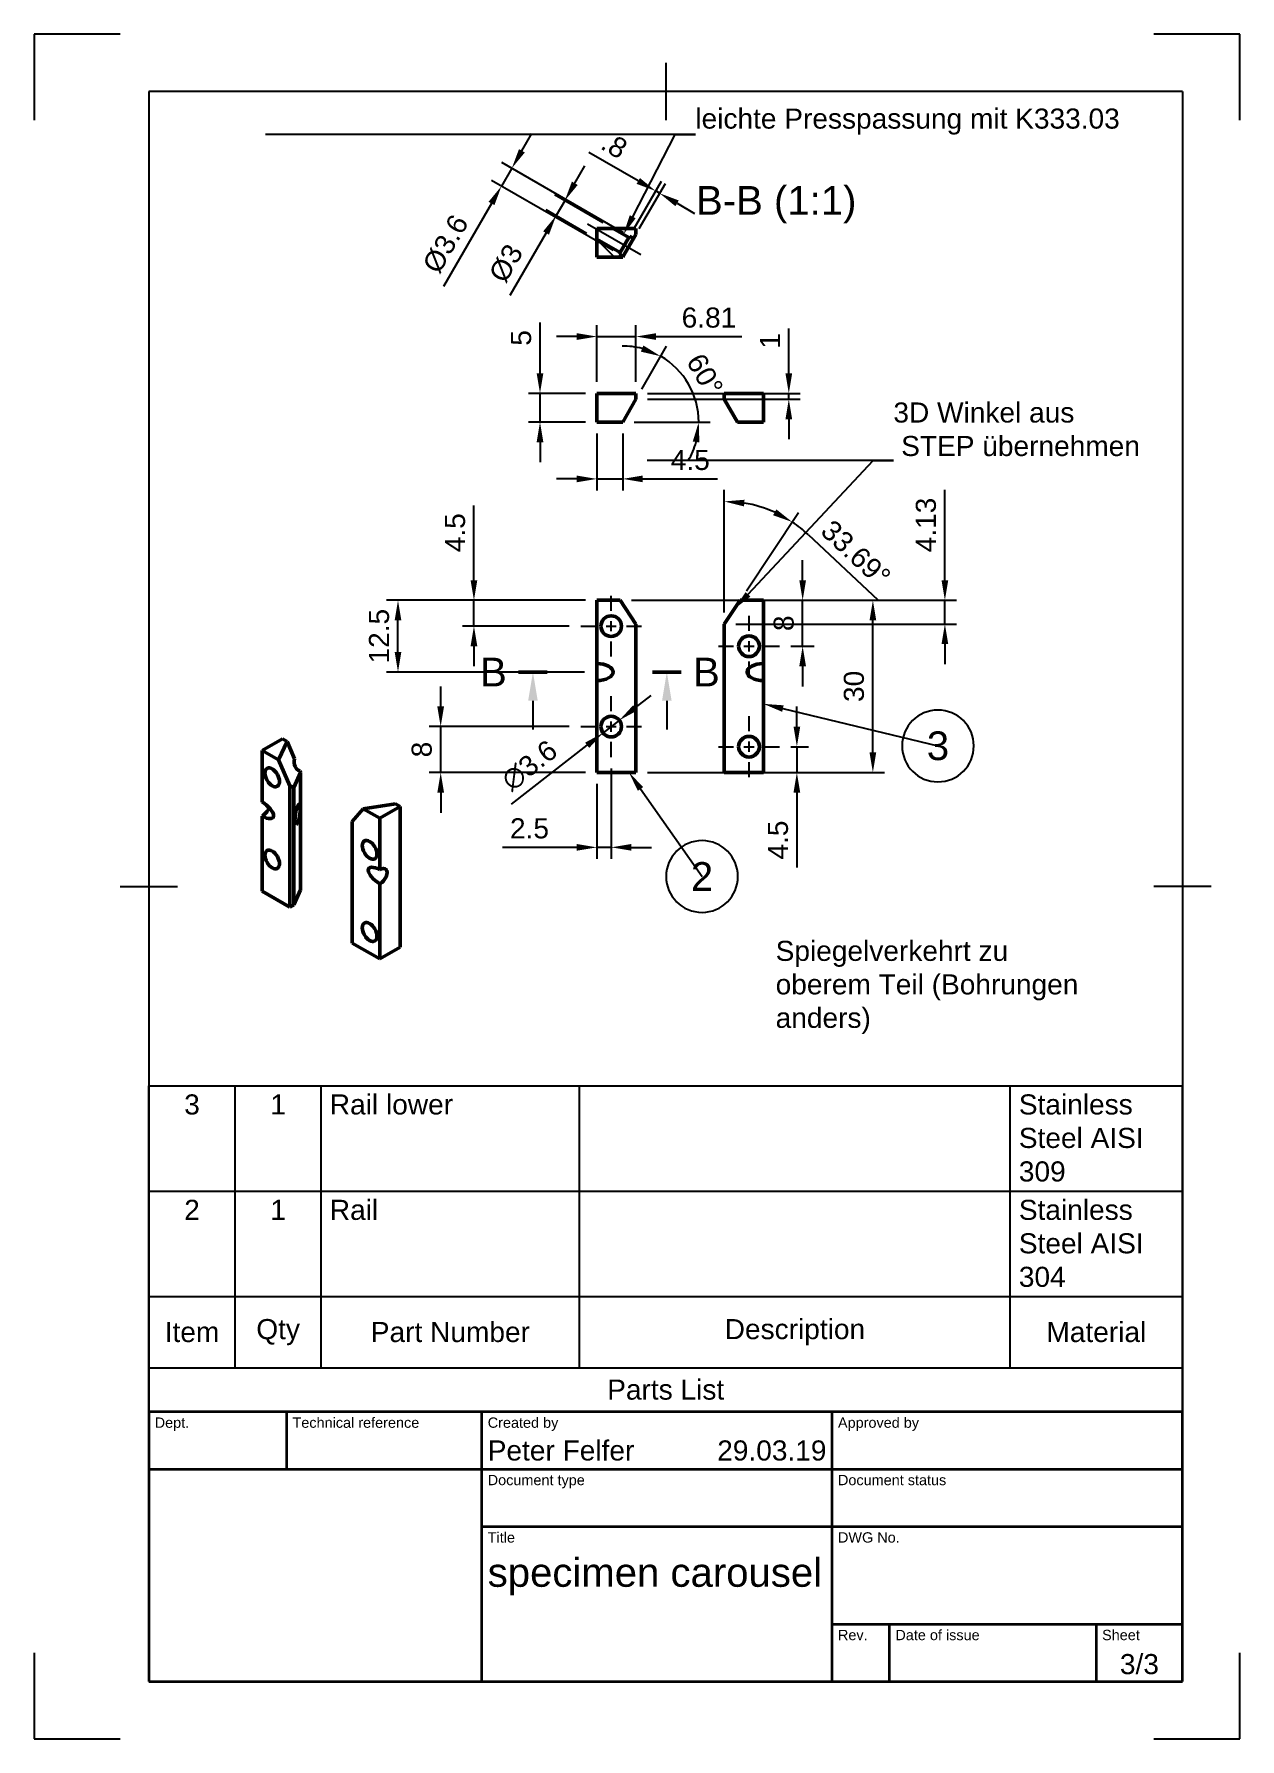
# Model space of a CAD drawing. Header units: millimetres. Extents: x 0 to 210, y 0 to 297.
import ezdxf
from ezdxf import colors
from ezdxf.entities.mleader import LeaderData, LeaderLine
from ezdxf.enums import TextEntityAlignment as Align
from ezdxf.math import Vec2, Vec3

# ---------------------------------------------------------------- set-up
doc = ezdxf.new("R2010")
doc.units = ezdxf.units.MM
doc.header["$LTSCALE"] = 0.75
doc.linetypes.add('CENTER2', pattern=[28.575, 19.05, -3.175, 3.175, -3.175])
for name, color, linetype, lineweight in [('Balloons', 7, 'Continuous', 25), ('Border', 7, 'Continuous', 25), ('FD_Dimensions', 7, 'Continuous', 25), ('Hatching', 7, 'Continuous', 25), ('Leaders', 7, 'Continuous', 25), ('Notes', 7, 'Continuous', 25), ('Parts Lists', 7, 'Continuous', 25), ('Section Lines', 7, 'Continuous', 25), ('Smart Centers', 7, 'CENTER2', 25), ('TitleBlock', 7, 'Continuous', 35), ('View Labels', 7, 'Continuous', 25), ('Visible', 7, 'Continuous', 50)]:
    doc.layers.add(name, color=color, linetype=linetype, lineweight=lineweight)
doc.styles.add('FusionTitle', font='')
doc.styles.get("Standard").update_dxf_attribs({"font": 'arial.ttf'})
doc.styles.get('FusionTitle').set_extended_font_data('Arial Unicode MS')
doc.dimstyles.new('Dim-ISO-25', dxfattribs={"dimtxt": 3.5, "dimasz": 3.5, "dimexe": 2, "dimexo": 2, "dimgap": 1.5, "dimtad": 1, "dimzin": 12, "dimdsep": 46, "dimtxsty": 'Standard', "dimcen": 0, "dimazin": 3, "dimtp": 0.1, "dimtm": 0.1, "dimtfac": 0.714, "dimtmove": 0, "dimatfit": 3, "dimfxl": 1, "dimtzin": 12, "dimarcsym": 0})

# ---------------------------------------------------------------- blocks, each defined once
blk = doc.blocks.new('ISO_TITLEBLOCK')
at = {"layer": 'TitleBlock'}
for p, q in [((0, 47), (-180, 47)), ((-180, 47), (-180, 0)), ((-156, 37), (-156, 47)), ((-122, 0), (-122, 47)), ((-61, 0), (-61, 47)), ((0, 0), (0, 47)), ((-180, 37), (0, 37)), ((-122, 27), (0, 27)), ((-61, 10), (0, 10)), ((-51, 0), (-51, 10)), ((-15, 0), (-15, 10)), ((-180, 0), (0, 0))]:
    blk.add_line(p, q, dxfattribs=at)
at = {"layer": 'TitleBlock', "style": 'FusionTitle'}
for s, p in [('Dept.', (-179, 46)), ('Technical reference', (-155, 46)), ('Created by', (-121, 46)), ('Approved by', (-60, 46)), ('Document type', (-121, 36)), ('Document status', (-60, 36)), ('Title', (-121, 26)), ('DWG No.', (-60, 26)), ('Rev.', (-60, 9)), ('Date of issue', (-50, 9)), ('Sheet', (-14, 9))]:
    blk.add_text(s, height=1.8, dxfattribs=at).set_placement(p, align=Align.TOP_LEFT)
for tag, p, height in [('DEPT', (-179, 38.5), 3.5), ('TECHNICAL_REFERENCE', (-155, 38.5), 3.5), ('CREATED_BY', (-121, 38.5), 3.5), ('APPROVED_BY', (-60, 38.5), 3.5), ('DOCUMENT_TYPE', (-121, 28.5), 3.5), ('DOCUMENT_STATUS', (-60, 28.5), 3.5), ('TITLE_1', (-121, 16.5), 5), ('TITLE_2', (-121, 9), 5), ('TITLE_3', (-121, 1.5), 5), ('DATE_OF_ISSUE', (-50, 1.5), 3.5)]:
    blk.add_attdef(tag, p, '', height=height, dxfattribs=at)
for tag, p in [('CREATED_DATE', (-62, 38.5)), ('APPROVED_DATE', (-1, 38.5))]:
    blk.add_attdef(tag, text='', height=3.5, dxfattribs=at).set_placement(p, align=Align.RIGHT)
for tag, height, p in [('DRAWING_NUMBER', 5, (-30.5, 16.6)), ('REV', 3.5, (-56, 3.1)), ('SHEET', 3.5, (-7.5, 3.1))]:
    blk.add_attdef(tag, text='', height=height, dxfattribs=at).set_placement(p, align=Align.MIDDLE)
blk = doc.blocks.new('ISO_A4(P)_SHEET')
at = {"layer": 'Border'}
for p, q in [((15, 297), (0, 297)), ((0, 297), (0, 282)), ((210, 297), (195, 297)), ((210, 282), (210, 297)), ((110, 292), (110, 282)), ((200, 287), (20, 287)), ((20, 287), (20, 10)), ((200, 287), (200, 10)), ((15, 148.5), (25, 148.5)), ((205, 148.5), (195, 148.5)), ((0, 15), (0, 0)), ((210, 0), (210, 15)), ((20, 10), (200, 10)), ((0, 0), (15, 0)), ((195, 0), (210, 0))]:
    blk.add_line(p, q, dxfattribs=at)
blk = doc.blocks.new('*U7')
at = {"layer": 'Smart Centers', "color": 0, "ltscale": 0.75, "transparency": 16777216}
for p, q in [((0, 2.678906), (0, 5.3)), ((-5.3, 0), (-2.678906, 0)), ((2.678906, 0), (5.3, 0)), ((0, -5.3), (0, -2.678906))]:
    blk.add_line(p, q, dxfattribs=at)
at = {"layer": 'Smart Centers', "color": 0, "linetype": 'Continuous', "ltscale": 0.75, "transparency": 16777216}
for p, q in [((-0.892969, 0), (0.892969, 0)), ((0, -0.892969), (0, 0.892969))]:
    blk.add_line(p, q, dxfattribs=at)
blk = doc.blocks.new('*U8')
at = {"layer": 'Smart Centers', "color": 0, "ltscale": 0.75, "transparency": 16777216}
for p, q in [((0, 2.678906), (0, 5.3)), ((-5.3, 0), (-2.678906, 0)), ((2.678906, 0), (5.3, 0)), ((0, -5.3), (0, -2.678906))]:
    blk.add_line(p, q, dxfattribs=at)
at = {"layer": 'Smart Centers', "color": 0, "linetype": 'Continuous', "ltscale": 0.75, "transparency": 16777216}
for p, q in [((-0.892969, 0), (0.892969, 0)), ((0, -0.892969), (0, 0.892969))]:
    blk.add_line(p, q, dxfattribs=at)
blk = doc.blocks.new('*D35')
at = {"layer": 'Defpoints', "color": 0, "transparency": 16777216}
for p in [(99.08572, 175.253946), (101.926626, 177.465111)]:
    blk.add_point(p, dxfattribs=at)
at = {"layer": 'FD_Dimensions', "lineweight": -2, "transparency": 16777216}
for p, q in [((104.688619, 179.614854), (107.450611, 181.764598)), ((101.926626, 177.465111), (99.08572, 175.253946)), ((83.16268, 162.860553), (96.323727, 173.104202))]:
    blk.add_line(p, q, dxfattribs=at)
at = {"layer": 'FD_Dimensions', "transparency": 16777216}
for points in [[(104.330328, 180.075186), (105.046909, 179.154522), (101.926626, 177.465111)], [(95.965437, 173.564534), (96.682018, 172.64387), (99.08572, 175.253946)]]:
    blk.add_solid(points, dxfattribs=at)
at = {"layer": 'FD_Dimensions', "color": 0, "transparency": 16777216, "insert": (86.283165, 169.578661), "char_height": 3.5, "attachment_point": 5, "rotation": 37.89468735}
blk.add_mtext('∅3.6', dxfattribs=at)
blk = doc.blocks.new('*D36')
at = {"layer": 'Defpoints', "color": 0, "transparency": 16777216}
for p in [(88.106678, 234.408077), (98.006173, 234.408077), (98.006173, 229.408077)]:
    blk.add_point(p, dxfattribs=at)
at = {"layer": 'FD_Dimensions', "lineweight": -2, "transparency": 16777216}
for p, q in [((88.106678, 237.908077), (88.106678, 246.728677)), ((96.006173, 234.408077), (86.106678, 234.408077)), ((88.106678, 229.408077), (88.106678, 234.408077)), ((96.006173, 229.408077), (86.106678, 229.408077)), ((88.106678, 225.908077), (88.106678, 222.408077))]:
    blk.add_line(p, q, dxfattribs=at)
at = {"layer": 'FD_Dimensions', "transparency": 16777216}
for points in [[(87.523345, 237.908077), (88.690011, 237.908077), (88.106678, 234.408077)], [(87.523345, 225.908077), (88.690011, 225.908077), (88.106678, 229.408077)]]:
    blk.add_solid(points, dxfattribs=at)
at = {"layer": 'FD_Dimensions', "color": 0, "transparency": 16777216, "insert": (84.826835, 244.068377), "char_height": 3.5, "attachment_point": 5, "rotation": 90}
blk.add_mtext('5', dxfattribs=at)
blk = doc.blocks.new('*D37')
at = {"layer": 'Defpoints', "color": 0, "transparency": 16777216}
for p in [(104.815574, 244.307572), (98.006173, 234.408077), (104.815574, 234.408077)]:
    blk.add_point(p, dxfattribs=at)
at = {"layer": 'FD_Dimensions', "lineweight": -2, "transparency": 16777216}
for p, q in [((94.506173, 244.307572), (91.006173, 244.307572)), ((98.006173, 236.408077), (98.006173, 246.307572)), ((98.006173, 244.307572), (104.815574, 244.307572)), ((104.815574, 236.408077), (104.815574, 246.307572)), ((108.315574, 244.307572), (123.250431, 244.307572))]:
    blk.add_line(p, q, dxfattribs=at)
at = {"layer": 'FD_Dimensions', "transparency": 16777216}
for points in [[(94.506173, 244.890905), (94.506173, 243.724239), (98.006173, 244.307572)], [(108.315574, 244.890905), (108.315574, 243.724239), (104.815574, 244.307572)]]:
    blk.add_solid(points, dxfattribs=at)
at = {"layer": 'FD_Dimensions', "color": 0, "transparency": 16777216, "insert": (117.533002, 247.594577), "char_height": 3.5, "attachment_point": 5}
blk.add_mtext('6.81', dxfattribs=at)
blk = doc.blocks.new('*D38')
at = {"layer": 'Defpoints', "color": 0, "transparency": 16777216}
for p in [(104.815574, 233.408077), (114.951752, 233.937897), (98.006173, 229.408077), (102.506173, 229.408077), (102.506173, 229.408077)]:
    blk.add_point(p, dxfattribs=at)
at = {"layer": 'FD_Dimensions', "lineweight": -2, "transparency": 16777216}
for p, q in [((105.815574, 235.140128), (110.128327, 242.610035)), ((104.506173, 229.408077), (117.750482, 229.408077))]:
    blk.add_line(p, q, dxfattribs=at)
for start, end in [(75.185646, 90.371292), (360, 60), (329.628708, 344.814354)]:
    blk.add_arc((102.506173, 229.408077), 13.244309, start, end, dxfattribs=at)
at = {"layer": 'FD_Dimensions', "transparency": 16777216}
for points in [[(106.114942, 242.751427), (105.670225, 241.672846), (109.128327, 240.877985)], [(114.7098, 226.015842), (115.866238, 225.861687), (115.750482, 229.408077)]]:
    blk.add_solid(points, dxfattribs=at)
at = {"layer": 'FD_Dimensions', "color": 0, "transparency": 16777216, "insert": (116.822711, 237.673734), "char_height": 3.5, "attachment_point": 5, "rotation": 300.00001157}
blk.add_mtext('60°', dxfattribs=at)
blk = doc.blocks.new('*D39')
at = {"layer": 'Defpoints', "color": 0, "transparency": 16777216}
for p in [(98.006173, 229.408077), (102.506173, 229.408077), (102.506173, 219.508582)]:
    blk.add_point(p, dxfattribs=at)
at = {"layer": 'FD_Dimensions', "lineweight": -2, "transparency": 16777216}
for p, q in [((98.006173, 227.408077), (98.006173, 217.508582)), ((102.506173, 227.408077), (102.506173, 217.508582)), ((94.506173, 219.508582), (91.006173, 219.508582)), ((98.006173, 219.508582), (102.506173, 219.508582)), ((106.006173, 219.508582), (119.045395, 219.508582))]:
    blk.add_line(p, q, dxfattribs=at)
at = {"layer": 'FD_Dimensions', "transparency": 16777216}
for points in [[(94.506173, 220.091915), (94.506173, 218.925249), (98.006173, 219.508582)], [(106.006173, 220.091915), (106.006173, 218.925249), (102.506173, 219.508582)]]:
    blk.add_solid(points, dxfattribs=at)
at = {"layer": 'FD_Dimensions', "color": 0, "transparency": 16777216, "insert": (114.275784, 222.788425), "char_height": 3.5, "attachment_point": 5}
blk.add_mtext('4.5', dxfattribs=at)
blk = doc.blocks.new('*D40')
at = {"layer": 'Defpoints', "color": 0, "transparency": 16777216}
for p in [(104.815574, 234.408077), (104.815574, 233.408077), (131.437476, 234.408077)]:
    blk.add_point(p, dxfattribs=at)
at = {"layer": 'FD_Dimensions', "lineweight": -2, "transparency": 16777216}
for p, q in [((131.437476, 237.908077), (131.437476, 245.697299)), ((106.815574, 234.408077), (133.437476, 234.408077)), ((106.815574, 233.408077), (133.437476, 233.408077)), ((131.437476, 233.408077), (131.437476, 234.408077)), ((131.437476, 229.908077), (131.437476, 226.408077))]:
    blk.add_line(p, q, dxfattribs=at)
at = {"layer": 'FD_Dimensions', "transparency": 16777216}
for points in [[(130.854143, 237.908077), (132.02081, 237.908077), (131.437476, 234.408077)], [(130.854143, 229.908077), (132.02081, 229.908077), (131.437476, 233.408077)]]:
    blk.add_solid(points, dxfattribs=at)
at = {"layer": 'FD_Dimensions', "color": 0, "transparency": 16777216, "insert": (128.180314, 243.552688), "char_height": 3.5, "attachment_point": 5, "rotation": 90}
blk.add_mtext('1', dxfattribs=at)
blk = doc.blocks.new('*D41')
at = {"layer": 'Defpoints', "color": 0, "transparency": 16777216}
for p in [(102.059591, 198.359528), (146.080009, 198.359528), (104.815574, 168.359528)]:
    blk.add_point(p, dxfattribs=at)
at = {"layer": 'FD_Dimensions', "color": 0, "lineweight": -2, "transparency": 16777216}
for p, q in [((104.059591, 198.359528), (148.080009, 198.359528)), ((146.080009, 171.859528), (146.080009, 194.859528)), ((106.815574, 168.359528), (148.080009, 168.359528))]:
    blk.add_line(p, q, dxfattribs=at)
at = {"layer": 'FD_Dimensions', "color": 0, "transparency": 16777216}
for points in [[(145.496675, 194.859528), (146.663342, 194.859528), (146.080009, 198.359528)], [(145.496675, 171.859528), (146.663342, 171.859528), (146.080009, 168.359528)]]:
    blk.add_solid(points, dxfattribs=at)
at = {"layer": 'FD_Dimensions', "color": 0, "transparency": 16777216, "insert": (142.791809, 183.359528), "char_height": 3.5, "attachment_point": 5, "rotation": 90}
blk.add_mtext('30', dxfattribs=at)
blk = doc.blocks.new('*D42')
at = {"layer": 'Defpoints', "color": 0, "transparency": 16777216}
for p in [(100.506173, 171.059528), (98.006173, 168.359528), (98.006173, 155.322556)]:
    blk.add_point(p, dxfattribs=at)
at = {"layer": 'FD_Dimensions', "lineweight": -2, "transparency": 16777216}
for p, q in [((98.006173, 166.359528), (98.006173, 153.322556)), ((100.506173, 169.059528), (100.506173, 153.322556)), ((94.506173, 155.322556), (81.548124, 155.322556)), ((100.506173, 155.322556), (98.006173, 155.322556)), ((104.006173, 155.322556), (107.506173, 155.322556))]:
    blk.add_line(p, q, dxfattribs=at)
at = {"layer": 'FD_Dimensions', "transparency": 16777216}
for points in [[(94.506173, 155.905889), (94.506173, 154.739222), (98.006173, 155.322556)], [(104.006173, 155.905889), (104.006173, 154.739222), (100.506173, 155.322556)]]:
    blk.add_solid(points, dxfattribs=at)
at = {"layer": 'FD_Dimensions', "color": 0, "transparency": 16777216, "insert": (86.277148, 158.609561), "char_height": 3.5, "attachment_point": 5}
blk.add_mtext('2.5', dxfattribs=at)
blk = doc.blocks.new('*D43')
at = {"layer": 'Defpoints', "color": 0, "transparency": 16777216}
for p in [(63.373394, 198.359528), (98.006173, 198.359528), (97.845919, 185.859528)]:
    blk.add_point(p, dxfattribs=at)
at = {"layer": 'FD_Dimensions', "color": 0, "lineweight": -2, "transparency": 16777216}
for p, q in [((96.006173, 198.359528), (61.373394, 198.359528)), ((63.373394, 189.359528), (63.373394, 194.859528)), ((95.845919, 185.859528), (61.373394, 185.859528))]:
    blk.add_line(p, q, dxfattribs=at)
at = {"layer": 'FD_Dimensions', "color": 0, "transparency": 16777216}
for points in [[(62.790061, 194.859528), (63.956727, 194.859528), (63.373394, 198.359528)], [(62.790061, 189.359528), (63.956727, 189.359528), (63.373394, 185.859528)]]:
    blk.add_solid(points, dxfattribs=at)
at = {"layer": 'FD_Dimensions', "color": 0, "transparency": 16777216, "insert": (60.086388, 192.109528), "char_height": 3.5, "attachment_point": 5, "rotation": 90}
blk.add_mtext('12.5', dxfattribs=at)
blk = doc.blocks.new('*D44')
at = {"layer": 'Defpoints', "color": 0, "transparency": 16777216}
for p in [(90.915541, 265.379878), (100.845919, 263.110673), (98.006173, 261.2861)]:
    blk.add_point(p, dxfattribs=at)
at = {"layer": 'FD_Dimensions', "lineweight": -2, "transparency": 16777216}
for p, q in [((94.165541, 271.009043), (95.915541, 274.040132)), ((99.113868, 264.110673), (90.68349, 268.977955)), ((92.415541, 267.977955), (90.915541, 265.379878)), ((96.274122, 262.2861), (89.18349, 266.379878)), ((89.165541, 262.348789), (82.864381, 251.434861))]:
    blk.add_line(p, q, dxfattribs=at)
at = {"layer": 'FD_Dimensions', "transparency": 16777216}
for points in [[(93.660359, 271.30071), (94.670722, 270.717377), (92.415541, 267.977955)], [(88.660359, 262.640456), (89.670722, 262.057123), (90.915541, 265.379878)]]:
    blk.add_solid(points, dxfattribs=at)
at = {"layer": 'FD_Dimensions', "color": 0, "transparency": 16777216, "insert": (82.208559, 257.068726), "char_height": 3.5, "attachment_point": 5, "rotation": 59.99998843}
blk.add_mtext('%%C3', dxfattribs=at)
blk = doc.blocks.new('*U19')
at = {"layer": 'Smart Centers', "color": 0, "ltscale": 0.75, "transparency": 16777216}
blk.add_line((-4.724742, 2.727831), (4.724742, -2.727831), dxfattribs=at)
blk = doc.blocks.new('*D45')
at = {"layer": 'Defpoints', "color": 0, "transparency": 16777216}
for p in [(81.406974, 270.523242), (104.406173, 261.40157), (102.606173, 258.283878)]:
    blk.add_point(p, dxfattribs=at)
at = {"layer": 'FD_Dimensions', "lineweight": -2, "transparency": 16777216}
for p, q in [((84.956974, 276.672022), (86.706974, 279.703111)), ((83.206974, 273.640933), (81.406974, 270.523242)), ((102.674122, 262.40157), (81.474924, 274.640933)), ((100.874122, 259.283878), (79.674924, 271.523242)), ((79.656974, 267.492153), (71.318127, 253.048846))]:
    blk.add_line(p, q, dxfattribs=at)
at = {"layer": 'FD_Dimensions', "transparency": 16777216}
for points in [[(84.451793, 276.963689), (85.462156, 276.380355), (83.206974, 273.640933)], [(79.151793, 267.783819), (80.162156, 267.200486), (81.406974, 270.523242)]]:
    blk.add_solid(points, dxfattribs=at)
at = {"layer": 'FD_Dimensions', "color": 0, "transparency": 16777216, "insert": (71.681149, 260.4474), "char_height": 3.5, "attachment_point": 5, "rotation": 59.99998843}
blk.add_mtext('%%C3.6', dxfattribs=at)
blk = doc.blocks.new('*D46')
at = {"layer": 'Defpoints', "color": 0, "transparency": 16777216}
for p in [(108.254397, 269.666889), (103.563353, 261.541762), (104.406173, 261.40157)]:
    blk.add_point(p, dxfattribs=at)
at = {"layer": 'FD_Dimensions', "lineweight": -2, "transparency": 16777216}
for p, q in [((105.223308, 271.416889), (96.633352, 276.376303)), ((104.563353, 263.273813), (109.254397, 271.39894)), ((105.406173, 263.133621), (109.947217, 270.99894)), ((108.947217, 269.266889), (108.254397, 269.666889)), ((111.978306, 267.516889), (115.009395, 265.766889))]:
    blk.add_line(p, q, dxfattribs=at)
at = {"layer": 'FD_Dimensions', "transparency": 16777216}
for points in [[(105.514975, 271.922071), (104.931641, 270.911708), (108.254397, 269.666889)], [(112.269973, 268.022071), (111.68664, 267.011708), (108.947217, 269.266889)]]:
    blk.add_solid(points, dxfattribs=at)
at = {"layer": 'FD_Dimensions', "color": 0, "transparency": 16777216, "insert": (101.056288, 277.618226), "char_height": 3.5, "attachment_point": 5, "rotation": 329.99998843}
blk.add_mtext('.8', dxfattribs=at)
blk = doc.blocks.new('*U22')
at = {"layer": 'Smart Centers', "color": 0, "ltscale": 0.75, "transparency": 16777216}
for p, q in [((0, 2.678906), (0, 5.3)), ((-5.3, 0), (-2.678906, 0)), ((2.678906, 0), (5.3, 0)), ((0, -5.3), (0, -2.678906))]:
    blk.add_line(p, q, dxfattribs=at)
at = {"layer": 'Smart Centers', "color": 0, "linetype": 'Continuous', "ltscale": 0.75, "transparency": 16777216}
for p, q in [((-0.892969, 0), (0.892969, 0)), ((0, -0.892969), (0, 0.892969))]:
    blk.add_line(p, q, dxfattribs=at)
blk = doc.blocks.new('*U23')
at = {"layer": 'Smart Centers', "color": 0, "ltscale": 0.75, "transparency": 16777216}
for p, q in [((0, 2.678906), (0, 5.3)), ((-5.3, 0), (-2.678906, 0)), ((2.678906, 0), (5.3, 0)), ((0, -5.3), (0, -2.678906))]:
    blk.add_line(p, q, dxfattribs=at)
at = {"layer": 'Smart Centers', "color": 0, "linetype": 'Continuous', "ltscale": 0.75, "transparency": 16777216}
for p, q in [((-0.892969, 0), (0.892969, 0)), ((0, -0.892969), (0, 0.892969))]:
    blk.add_line(p, q, dxfattribs=at)
blk = doc.blocks.new('*D47')
at = {"layer": 'Defpoints', "color": 0, "transparency": 16777216}
for p in [(129.806173, 172.859528), (127.006173, 168.359528), (132.842451, 168.359528)]:
    blk.add_point(p, dxfattribs=at)
at = {"layer": 'FD_Dimensions', "lineweight": -2, "transparency": 16777216}
for p, q in [((132.842451, 176.359528), (132.842451, 179.859528)), ((131.806173, 172.859528), (134.842451, 172.859528)), ((132.842451, 172.859528), (132.842451, 168.359528)), ((129.006173, 168.359528), (134.842451, 168.359528)), ((132.842451, 164.859528), (132.842451, 151.820306))]:
    blk.add_line(p, q, dxfattribs=at)
at = {"layer": 'FD_Dimensions', "transparency": 16777216}
for points in [[(132.259118, 176.359528), (133.425785, 176.359528), (132.842451, 172.859528)], [(132.259118, 164.859528), (133.425785, 164.859528), (132.842451, 168.359528)]]:
    blk.add_solid(points, dxfattribs=at)
at = {"layer": 'FD_Dimensions', "color": 0, "transparency": 16777216, "insert": (129.562608, 156.589917), "char_height": 3.5, "attachment_point": 5, "rotation": 90}
blk.add_mtext('4.5', dxfattribs=at)
blk = doc.blocks.new('*D48')
at = {"layer": 'Defpoints', "color": 0, "transparency": 16777216}
for p in [(127.006173, 198.359528), (133.850873, 198.359528), (129.806173, 190.359528)]:
    blk.add_point(p, dxfattribs=at)
at = {"layer": 'FD_Dimensions', "lineweight": -2, "transparency": 16777216}
for p, q in [((133.850873, 201.859528), (133.850873, 205.359528)), ((129.006173, 198.359528), (135.850873, 198.359528)), ((133.850873, 190.359528), (133.850873, 198.359528)), ((131.806173, 190.359528), (135.850873, 190.359528)), ((133.850873, 186.859528), (133.850873, 183.359528))]:
    blk.add_line(p, q, dxfattribs=at)
at = {"layer": 'FD_Dimensions', "transparency": 16777216}
for points in [[(133.26754, 201.859528), (134.434207, 201.859528), (133.850873, 198.359528)], [(133.26754, 186.859528), (134.434207, 186.859528), (133.850873, 190.359528)]]:
    blk.add_solid(points, dxfattribs=at)
at = {"layer": 'FD_Dimensions', "color": 0, "transparency": 16777216, "insert": (130.563868, 194.359528), "char_height": 3.5, "attachment_point": 5, "rotation": 90}
blk.add_mtext('8', dxfattribs=at)
blk = doc.blocks.new('*D49')
at = {"layer": 'Defpoints', "color": 0, "transparency": 16777216}
for p in [(70.807688, 176.359528), (95.206173, 176.359528), (98.006173, 168.359528)]:
    blk.add_point(p, dxfattribs=at)
at = {"layer": 'FD_Dimensions', "lineweight": -2, "transparency": 16777216}
for p, q in [((70.807688, 179.859528), (70.807688, 183.359528)), ((93.206173, 176.359528), (68.807688, 176.359528)), ((70.807688, 168.359528), (70.807688, 176.359528)), ((96.006173, 168.359528), (68.807688, 168.359528)), ((70.807688, 164.859528), (70.807688, 161.359528))]:
    blk.add_line(p, q, dxfattribs=at)
at = {"layer": 'FD_Dimensions', "transparency": 16777216}
for points in [[(70.224355, 179.859528), (71.391022, 179.859528), (70.807688, 176.359528)], [(70.224355, 164.859528), (71.391022, 164.859528), (70.807688, 168.359528)]]:
    blk.add_solid(points, dxfattribs=at)
at = {"layer": 'FD_Dimensions', "color": 0, "transparency": 16777216, "insert": (67.520683, 172.359528), "char_height": 3.5, "attachment_point": 5, "rotation": 90}
blk.add_mtext('8', dxfattribs=at)
blk = doc.blocks.new('*D50')
at = {"layer": 'Defpoints', "color": 0, "transparency": 16777216}
for p in [(76.602704, 198.359528), (98.006173, 198.359528), (95.206173, 193.859528)]:
    blk.add_point(p, dxfattribs=at)
at = {"layer": 'FD_Dimensions', "lineweight": -2, "transparency": 16777216}
for p, q in [((76.602704, 201.859528), (76.602704, 214.89875)), ((96.006173, 198.359528), (74.602704, 198.359528)), ((76.602704, 193.859528), (76.602704, 198.359528)), ((93.206173, 193.859528), (74.602704, 193.859528)), ((76.602704, 190.359528), (76.602704, 186.859528))]:
    blk.add_line(p, q, dxfattribs=at)
at = {"layer": 'FD_Dimensions', "transparency": 16777216}
for points in [[(76.01937, 201.859528), (77.186037, 201.859528), (76.602704, 198.359528)], [(76.01937, 190.359528), (77.186037, 190.359528), (76.602704, 193.859528)]]:
    blk.add_solid(points, dxfattribs=at)
at = {"layer": 'FD_Dimensions', "color": 0, "transparency": 16777216, "insert": (73.322861, 210.129139), "char_height": 3.5, "attachment_point": 5, "rotation": 90}
blk.add_mtext('4.5', dxfattribs=at)
blk = doc.blocks.new('*T28')
at = {"layer": 'Parts Lists', "color": 0, "linetype": 'ByBlock', "lineweight": -2, "transparency": 16777216}
for p, q in [((0, 56.782174), (180, 56.782174)), ((0, 0), (0, 56.782174)), ((15, 7.666667), (15, 56.782174)), ((30, 7.666667), (30, 56.782174)), ((75, 7.666667), (75, 56.782174)), ((150, 7.666667), (150, 56.782174)), ((180, 0), (180, 56.782174)), ((0, 38.419736), (180, 38.419736)), ((0, 20.057299), (180, 20.057299)), ((0, 7.666667), (180, 7.666667)), ((0, 0), (180, 0))]:
    blk.add_line(p, q, dxfattribs=at)
at = {"layer": 'Parts Lists', "color": 0, "transparency": 16777216, "char_height": 3.5}
for s, insert, width, attachment_point in [('3', (7.5, 55.282174), 12, 2), ('1', (22.5, 55.282174), 12, 2), ('Rail lower', (31.5, 55.282174), 42, 1), ('Stainless Steel AISI 309', (151.5, 55.282174), 27, 1), ('2', (7.5, 36.919736), 12, 2), ('1', (22.5, 36.919736), 12, 2), ('Rail', (31.5, 36.919736), 42, 1), ('Stainless Steel AISI 304', (151.5, 36.919736), 27, 1), ('Item', (7.5, 13.861983), 12, 5), ('Qty', (22.5, 13.861983), 12, 5), ('Part Number', (52.5, 13.861983), 42, 5), ('Description', (112.5, 13.861983), 72, 5), ('Material', (165, 13.861983), 27, 5), ('Parts List', (90, 3.833333), 177, 5)]:
    blk.add_mtext(s, dxfattribs=dict(at, insert=insert, width=width, attachment_point=attachment_point))
blk = doc.blocks.new('*B30')
at = {"transparency": 16777216}
for start, end in [(90, 270), (270, 90)]:
    blk.add_arc((0, 0), 6.25, start, end, dxfattribs=at)
at = {"transparency": 16777216, "insert": (0, 0), "char_height": 5, "attachment_point": 5}
blk.add_mtext('3', dxfattribs=at)
blk = doc.blocks.new('*B31')
at = {"transparency": 16777216}
for start, end in [(90, 270), (270, 90)]:
    blk.add_arc((0, 0), 6.25, start, end, dxfattribs=at)
at = {"transparency": 16777216, "insert": (0, 0), "char_height": 5, "attachment_point": 5}
blk.add_mtext('2', dxfattribs=at)
blk = doc.blocks.new('*D51')
at = {"layer": 'Defpoints', "color": 0, "transparency": 16777216}
for p in [(122.952755, 198.359528), (158.619433, 198.359528), (120.196772, 194.225553)]:
    blk.add_point(p, dxfattribs=at)
at = {"layer": 'FD_Dimensions', "lineweight": -2, "transparency": 16777216}
for p, q in [((158.619433, 201.859528), (158.619433, 217.591793)), ((124.952755, 198.359528), (160.619433, 198.359528)), ((158.619433, 194.225553), (158.619433, 198.359528)), ((122.196772, 194.225553), (160.619433, 194.225553)), ((158.619433, 190.725553), (158.619433, 187.225553))]:
    blk.add_line(p, q, dxfattribs=at)
at = {"layer": 'FD_Dimensions', "transparency": 16777216}
for points in [[(158.0361, 201.859528), (159.202766, 201.859528), (158.619433, 198.359528)], [(158.0361, 190.725553), (159.202766, 190.725553), (158.619433, 194.225553)]]:
    blk.add_solid(points, dxfattribs=at)
at = {"layer": 'FD_Dimensions', "color": 0, "transparency": 16777216, "insert": (155.331234, 211.47566), "char_height": 3.5, "attachment_point": 5, "rotation": 90}
blk.add_mtext('4.13', dxfattribs=at)
blk = doc.blocks.new('*D52')
at = {"layer": 'Defpoints', "color": 0, "transparency": 16777216}
for p in [(124.355888, 215.173012), (122.952755, 198.359528), (120.196772, 194.225553), (120.196772, 194.225553), (120.196772, 168.359528)]:
    blk.add_point(p, dxfattribs=at)
at = {"layer": 'FD_Dimensions', "lineweight": -2, "transparency": 16777216}
for p, q in [((120.196772, 196.225553), (120.196772, 217.581917)), ((124.062155, 200.023629), (133.152552, 213.659223)), ((134.786446, 209.821569), (146.953542, 198.439561))]:
    blk.add_line(p, q, dxfattribs=at)
for start, end in [(65.710424, 80.599508), (46.90944, 56.309932)]:
    blk.add_arc((120.196772, 194.225553), 21.356364, start, end, dxfattribs=at)
at = {"layer": 'FD_Dimensions', "transparency": 16777216}
for points in [[(123.637202, 214.713746), (123.732802, 215.876489), (120.196772, 215.581917)], [(129.264396, 214.201657), (128.698966, 213.181167), (132.043151, 211.995122)]]:
    blk.add_solid(points, dxfattribs=at)
at = {"layer": 'FD_Dimensions', "color": 0, "transparency": 16777216, "insert": (143.116339, 206.531854), "char_height": 3.5, "attachment_point": 5, "rotation": 316.90946557}
blk.add_mtext('33.69°', dxfattribs=at)

msp = doc.modelspace()

# ---------------------------------------------------------------- hatches: boundary and pattern name
at = {"layer": 'Hatching'}
h = msp.add_hatch(dxfattribs=at)
h.set_pattern_fill('ANSI31', color=256, angle=90, style=0)
h.paths.add_polyline_path([(103.713, 261.802), (104.406, 261.402), (104.816, 262.111), (104.816, 263.111), (100.846, 263.111), (103.563, 261.542)], flags=0)
h.paths.add_polyline_path([(102.606, 258.284), (101.913, 258.684), (102.063, 258.944), (98.006, 261.286), (98.006, 258.111), (102.506, 258.111)], flags=0)

# ---------------------------------------------------------------- linework, layer by layer
at = {"layer": 'Section Lines', "lineweight": 50}
for p, q in [((84.378, 185.86), (89.378, 185.86)), ((112.699, 185.86), (107.699, 185.86))]:
    msp.add_line(p, q, dxfattribs=at)
at = {"layer": 'Section Lines'}
for p, q in [((86.878, 180.86), (86.878, 175.86)), ((110.199, 180.86), (110.199, 175.86))]:
    msp.add_line(p, q, dxfattribs=at)
for points in [[(86.045, 180.86), (86.878, 185.86), (87.711, 180.86)], [(109.366, 180.86), (110.199, 185.86), (111.032, 180.86)]]:
    msp.add_solid(points, dxfattribs=at)
at = {"layer": 'Visible', "extrusion": (0, 1, 0)}
for p, q in [((98.006, 263.111), (100.846, 263.111)), ((98.006, 261.286), (98.006, 263.111)), ((104.816, 263.111), (100.846, 263.111)), ((100.846, 263.111), (103.563, 261.542)), ((103.563, 261.542), (102.063, 258.944)), ((104.406, 261.402), (102.606, 258.284)), ((103.563, 261.542), (103.713, 261.802)), ((103.713, 261.802), (104.406, 261.402)), ((104.406, 261.402), (104.816, 262.111)), ((104.816, 262.111), (104.816, 263.111)), ((102.063, 258.944), (98.006, 261.286)), ((98.006, 261.286), (98.006, 258.111)), ((101.913, 258.684), (102.063, 258.944)), ((102.606, 258.284), (101.913, 258.684)), ((98.006, 258.111), (102.506, 258.111)), ((102.506, 258.111), (102.606, 258.284))]:
    msp.add_line(p, q, dxfattribs=at)
at = {"layer": 'Visible', "extrusion": (0, 1, 2.967e-13)}
for p, q in [((98.006, 229.408), (98.006, 234.408)), ((98.006, 234.408), (104.816, 234.408)), ((102.506, 229.408), (104.816, 233.408)), ((104.816, 233.408), (104.816, 234.408)), ((120.197, 233.408), (120.197, 234.408)), ((127.006, 234.408), (120.197, 234.408)), ((122.506, 229.408), (120.197, 233.408)), ((127.006, 229.408), (127.006, 234.408)), ((98.006, 229.408), (102.506, 229.408)), ((127.006, 229.408), (122.506, 229.408))]:
    msp.add_line(p, q, dxfattribs=at)
at = {"layer": 'Visible'}
for p, q in [((98.006, 198.36), (98.006, 187.357)), ((102.06, 198.36), (98.006, 198.36)), ((104.816, 194.226), (102.06, 198.36)), ((120.197, 194.226), (122.953, 198.36)), ((122.953, 198.36), (127.006, 198.36)), ((127.006, 198.36), (127.006, 187.357)), ((104.816, 168.36), (104.816, 194.226)), ((120.197, 168.36), (120.197, 194.226)), ((98.006, 184.362), (98.006, 187.357)), ((127.006, 184.362), (127.006, 187.357)), ((98.006, 184.362), (98.006, 168.36)), ((127.006, 184.362), (127.006, 168.36)), ((98.006, 168.36), (104.816, 168.36)), ((127.006, 168.36), (120.197, 168.36))]:
    msp.add_line(p, q, dxfattribs=at)
at = {"layer": 'Visible', "extrusion": (-0.707107, -0.407196, 0.578093)}
for p, q in [((43.232, 174.252), (39.697, 172.216)), ((44.057, 173.777), (42.563, 170.565)), ((44.057, 173.777), (43.232, 174.252)), ((45.366, 170.754), (44.057, 173.777)), ((39.697, 172.216), (39.697, 163.221)), ((42.563, 170.565), (39.697, 172.216)), ((44.512, 166.064), (42.563, 170.565)), ((45.219, 165.763), (46.414, 168.332)), ((46.414, 168.332), (46.266, 168.674)), ((46.414, 147.893), (46.414, 168.332)), ((45.219, 165.763), (44.512, 166.064)), ((44.512, 144.917), (44.512, 166.064)), ((45.219, 145.324), (45.219, 165.763)), ((39.697, 160.772), (39.697, 147.69)), ((55.388, 159.8), (57.337, 162.058)), ((62.913, 162.918), (57.337, 162.058)), ((57.337, 162.058), (60.203, 160.407)), ((63.738, 162.443), (60.203, 160.407)), ((60.203, 160.407), (60.203, 151.413)), ((62.913, 162.918), (63.738, 162.443)), ((63.738, 162.443), (63.738, 137.917)), ((55.388, 138.654), (55.388, 159.8)), ((60.203, 148.963), (60.203, 135.881)), ((39.697, 147.69), (44.512, 144.917)), ((46.414, 147.893), (45.219, 145.324)), ((45.219, 145.324), (44.512, 144.917)), ((60.203, 135.881), (55.388, 138.654)), ((63.738, 137.917), (60.203, 135.881))]:
    msp.add_line(p, q, dxfattribs=at)
at = {"layer": 'Visible', "extrusion": (0, 0, -1)}
for centre in [(-100.506, 193.86), (-124.506, 190.36), (-100.506, 176.36), (-124.506, 172.86)]:
    msp.add_circle(centre, 1.8, dxfattribs=at)
msp.add_ellipse((97.846, 185.86), major_axis=(-3, 0), ratio=0.5, start_param=1.6242398, end_param=4.6589455, dxfattribs=at)
at = {"layer": 'Visible'}
for centre, major_axis, ratio, start_param, end_param in [((127.166, 185.86), (3, 0), 0.5, 1.6242398, 4.6589455), ((39.762, 162.034), (0.978, 1.302), 0.566752, 4.0125186, 5.2736143), ((60.316, 150.123), (-2.03, 1.525), 0.4035501, -1.2230555, 1.8116502), ((60.268, 150.226), (0.978, 1.302), 0.566752, 4.0125186, 7.2609982)]:
    msp.add_ellipse(centre, major_axis=major_axis, ratio=ratio, start_param=start_param, end_param=end_param, dxfattribs=at)
at = {"layer": 'Visible', "extrusion": (2e-16, -2e-16, -1)}
for centre in [(41.464, 167.519), (41.464, 153.212), (58.435, 154.885), (58.435, 140.578)]:
    msp.add_ellipse(centre, major_axis=(-0.898, 1.56), ratio=0.5780931, start_param=1.5707963, end_param=7.8539816, dxfattribs=at)
at = {"layer": 'Visible', "extrusion": (2e-16, -3e-16, -1)}
msp.add_ellipse((47.041, 170.73), major_axis=(1.004, 1.969), ratio=0.7218752, start_param=2.9880331, end_param=4.370636, dxfattribs=at)
at = {"layer": 'Visible', "extrusion": (4e-16, 0, -1)}
msp.add_ellipse((39.583, 162.062), major_axis=(-2.03, 1.525), ratio=0.4035501, start_param=1.3299424, end_param=4.3646482, dxfattribs=at)
at = {"layer": 'Visible', "extrusion": (2e-16, -1e-16, -1)}
msp.add_ellipse((45.897, 161.088), major_axis=(0.274, 1.779), ratio=0.2115968, start_param=3.1415927, end_param=9.424778, dxfattribs=at)

# ---------------------------------------------------------------- block references
msp.add_blockref('*T28', (20, 57))
at = {"layer": 'Border'}
msp.add_blockref('ISO_A4(P)_SHEET', (0, 0), dxfattribs=at)
at = {"layer": 'Smart Centers', "ltscale": 0.75}
for name, p in [('*U19', (101.12, 261.221)), ('*U7', (100.506, 193.86)), ('*U22', (124.506, 190.36)), ('*U8', (100.506, 176.36)), ('*U23', (124.506, 172.86))]:
    msp.add_blockref(name, p, dxfattribs=at)
at = {"layer": 'TitleBlock'}
msp.add_blockref('ISO_TITLEBLOCK', (200, 10), dxfattribs=at).add_auto_attribs({'CREATED_DATE': '29.03.19', 'SHEET': '3/3', 'TITLE_1': 'specimen carousel', 'CREATED_BY': 'Peter Felfer'})

# ---------------------------------------------------------------- texts
at = {"layer": 'Notes', "insert": (129.149, 139.039), "char_height": 3.5, "attachment_point": 1}
msp.add_mtext_dynamic_manual_height_columns('Spiegelverkehrt zu oberem Teil (Bohrungen anders)', width=57.71115, gutter_width=17.5, heights=[0], dxfattribs=at)
at = {"layer": 'Section Lines', "char_height": 5, "attachment_point": 5}
for insert in [(79.99, 185.86), (117.087, 185.86)]:
    msp.add_mtext('B', dxfattribs=dict(at, insert=insert))
at = {"layer": 'View Labels', "insert": (129.246, 264.022), "char_height": 5, "width": 29.68281, "attachment_point": 8}
msp.add_mtext('B-B (1:1)', dxfattribs=at)

# ---------------------------------------------------------------- dimensions: what is measured, and where the dimension line sits
at = {"layer": 'FD_Dimensions'}
dim = msp.add_aligned_dim(p1=(104.406, 261.402), p2=(102.606, 258.284), distance=-24.479, text='%%C<>', dimstyle='Dim-ISO-25', override={"dimlfac": 1, "dimclrd": 256, "dimclre": 256}, dxfattribs=at)
dim.commit()
dim.dimension.update_dxf_attribs({"geometry": '*D45', "text_midpoint": (71.681, 260.447)})
for base, p1, p2, angle, override, picture, middle in [((108.254, 269.667), (104.406, 261.402), (103.563, 261.542), 330, {"dimlfac": 1, "dimclrd": 256, "dimclre": 256}, '*D46', (101.056, 277.618)), ((158.619, 198.36), (120.197, 194.226), (122.953, 198.36), 90, {"dimlfac": 1, "dimclrd": 256, "dimclre": 256}, '*D51', (155.331, 211.476)), ((76.603, 198.36), (95.206, 193.86), (98.006, 198.36), 270, {"dimlfac": 1, "dimclrd": 256, "dimclre": 256}, '*D50', (73.323, 210.129)), ((133.851, 198.36), (129.806, 190.36), (127.006, 198.36), 90, {"dimlfac": 1, "dimclrd": 256, "dimclre": 256}, '*D48', (130.564, 194.36)), ((63.373, 198.36), (97.846, 185.86), (98.006, 198.36), 270, {"dimlfac": 1}, '*D43', (60.086, 192.11)), ((146.08, 198.36), (104.816, 168.36), (102.06, 198.36), 90, {"dimlfac": 1}, '*D41', (142.792, 183.36)), ((70.808, 176.36), (98.006, 168.36), (95.206, 176.36), 90, {"dimlfac": 1, "dimclrd": 256, "dimclre": 256}, '*D49', (67.521, 172.36)), ((132.842, 168.36), (129.806, 172.86), (127.006, 168.36), 90, {"dimlfac": 1, "dimclrd": 256, "dimclre": 256}, '*D47', (129.563, 156.59))]:
    dim = msp.add_linear_dim(base=base, p1=p1, p2=p2, angle=angle, dimstyle='Dim-ISO-25', override=override, dxfattribs=at)
    dim.commit()
    dim.dimension.update_dxf_attribs({"geometry": picture, "text_midpoint": middle})
dim = msp.add_linear_dim(base=(90.916, 265.38), p1=(100.846, 263.111), p2=(98.006, 261.286), angle=60, text='%%C<>', dimstyle='Dim-ISO-25', override={"dimlfac": 1, "dimclrd": 256, "dimclre": 256}, dxfattribs=at)
dim.commit()
dim.dimension.update_dxf_attribs({"geometry": '*D44', "text_midpoint": (82.209, 257.069)})
for p1, p2, distance, picture, middle in [((98.006, 234.408), (104.816, 234.408), 9.899, '*D37', (117.533, 247.595)), ((98.006, 229.408), (98.006, 234.408), 9.899, '*D36', (84.827, 244.068)), ((104.816, 233.408), (104.816, 234.408), -26.622, '*D40', (128.18, 243.553)), ((98.006, 229.408), (102.506, 229.408), -9.899, '*D39', (114.276, 222.788))]:
    dim = msp.add_aligned_dim(p1=p1, p2=p2, distance=distance, dimstyle='Dim-ISO-25', override={"dimlfac": 1, "dimclrd": 256, "dimclre": 256}, dxfattribs=at)
    dim.commit()
    dim.dimension.update_dxf_attribs({"geometry": picture, "text_midpoint": middle})
for base, line1, line2, picture, middle in [((114.9518, 233.9379), ((98.0062, 229.4081), (102.5062, 229.4081)), ((102.5062, 229.4081), (104.8156, 233.4081)), '*D38', (116.8227, 237.6737)), ((124.356, 215.173), ((120.197, 168.36), (120.197, 194.226)), ((120.197, 194.226), (122.953, 198.36)), '*D52', (143.116, 206.532))]:
    dim = msp.add_angular_dim_2l(base=base, line1=line1, line2=line2, dimstyle='Dim-ISO-25', override={"dimlfac": 1, "dimpost": '', "dimclrd": 256, "dimclre": 256}, dxfattribs=at)
    dim.commit()
    dim.dimension.update_dxf_attribs({"geometry": picture, "text_midpoint": middle})
dim = msp.add_diameter_dim_2p(p1=(101.927, 177.465), p2=(99.086, 175.254), dimstyle='Dim-ISO-25', override={"dimlfac": 1, "dimclrd": 256, "dimclre": 256}, dxfattribs=at)
dim.commit()
dim.dimension.update_dxf_attribs({"geometry": '*D35', "text_midpoint": (86.283, 169.579)})
dim = msp.add_linear_dim(base=(98.006, 155.323), p1=(100.506, 171.06), p2=(98.006, 168.36), dimstyle='Dim-ISO-25', override={"dimlfac": 1, "dimclrd": 256, "dimclre": 256}, dxfattribs=at)
dim.commit()
dim.dimension.update_dxf_attribs({"geometry": '*D42', "text_midpoint": (86.277, 158.61)})

# ---------------------------------------------------------------- leaders
at = {"layer": 'Balloons'}
ml = msp.add_multileader_block('Standard', dxfattribs=at)
ml.set_content('*B30', color=256)
ml.set_leader_properties()
ml.build(insert=Vec2(0, 0))
ml.multileader.update_dxf_attribs({"has_dogleg": 0, "arrow_head_size": 3.5, "block_connection_type": 1})
ctx = ml.context
ctx.base_point, ctx.char_height, ctx.arrow_head_size, ctx.plane_origin = Vec3(157.416, 172.984), 3.5, 3.5, Vec3(127.006, 196.953)
ctx.attachment_type = 1
notes = []
notes.append((ctx, [(0, (1, 1, 0), (149.416, 172.984), (1, 0), 8, [(0, [(127.006, 180.32)], 0, [])])]))
ctx.block.insert = Vec3(157.416, 172.984)
ml = msp.add_multileader_block('Standard', dxfattribs=at)
ml.set_content('*B31', color=256)
ml.set_leader_properties()
ml.build(insert=Vec2(0, 0))
ml.multileader.update_dxf_attribs({"has_dogleg": 0, "arrow_head_size": 3.5, "block_connection_type": 1})
ctx = ml.context
ctx.base_point, ctx.char_height, ctx.arrow_head_size, ctx.plane_origin = Vec3(116.325, 150.243), 3.5, 3.5, Vec3(103.606, 184.993)
ctx.attachment_type = 1
notes.append((ctx, [(0, (1, 1, 0), (108.325, 150.243), (1, 0), 8, [(0, [(103.606, 168.36)], 0, [])])]))
ctx.block.insert = Vec3(116.325, 150.243)
at = {"layer": 'Leaders'}
ml = msp.add_multileader_mtext('Standard', dxfattribs=at)
ml.set_content('leichte Presspassung mit K333.03', color=256)
ml.set_leader_properties()
ml.build(insert=Vec2(0, 0))
ml.multileader.update_dxf_attribs({"text_left_attachment_type": 5, "text_right_attachment_type": 5, "dogleg_length": 3.5, "arrow_head_size": 3.5})
ctx = ml.context
ctx.base_point, ctx.char_height, ctx.arrow_head_size, ctx.landing_gap_size, ctx.plane_origin = Vec3(115.161, 279.489), 3.5, 3.5, 0, Vec3(113.732, 262.077)
ctx.left_attachment, ctx.right_attachment = 5, 5
notes.append((ctx, [(0, (1, 1, 0), (111.661, 279.489), (1, 0), 3.5, [(0, [(102.637, 262.077)], 0, [])])]))
ctx.mtext.insert, ctx.mtext.flow_direction = Vec3(115.161, 284.032), 5
ml = msp.add_multileader_mtext('Standard', dxfattribs=at)
ml.set_content('3D Winkel aus\\P STEP übernehmen', color=256)
ml.set_leader_properties()
ml.build(insert=Vec2(0, 0))
ml.multileader.update_dxf_attribs({"text_left_attachment_type": 5, "text_right_attachment_type": 5, "dogleg_length": 3.5, "arrow_head_size": 3.5})
ctx = ml.context
ctx.base_point, ctx.char_height, ctx.arrow_head_size, ctx.landing_gap_size, ctx.plane_origin = Vec3(149.651, 222.718), 3.5, 3.5, 0, Vec3(121.945, 196.848)
ctx.left_attachment, ctx.right_attachment = 5, 5
notes.append((ctx, [(0, (1, 1, 0), (146.151, 222.718), (1, 0), 3.5, [(0, [(121.945, 196.848)], 0, [])])]))
ctx.mtext.insert, ctx.mtext.flow_direction = Vec3(149.651, 232.826), 5
for ctx, leaders in notes:
    for number, flags, end, landing, length, lines in leaders:
        leader = LeaderData()
        leader.index, (leader.has_last_leader_line, leader.has_dogleg_vector, leader.attachment_direction) = number, flags
        leader.last_leader_point, leader.dogleg_vector, leader.dogleg_length = Vec3(end), Vec3(landing), length
        for number, points, colour, breaks in lines:
            line = LeaderLine()
            line.index, line.vertices, line.color, line.breaks = number, Vec3.list(points), colors.encode_raw_color(colour), breaks
            leader.lines.append(line)
        ctx.leaders.append(leader)

doc.saveas('drawing.dxf')
